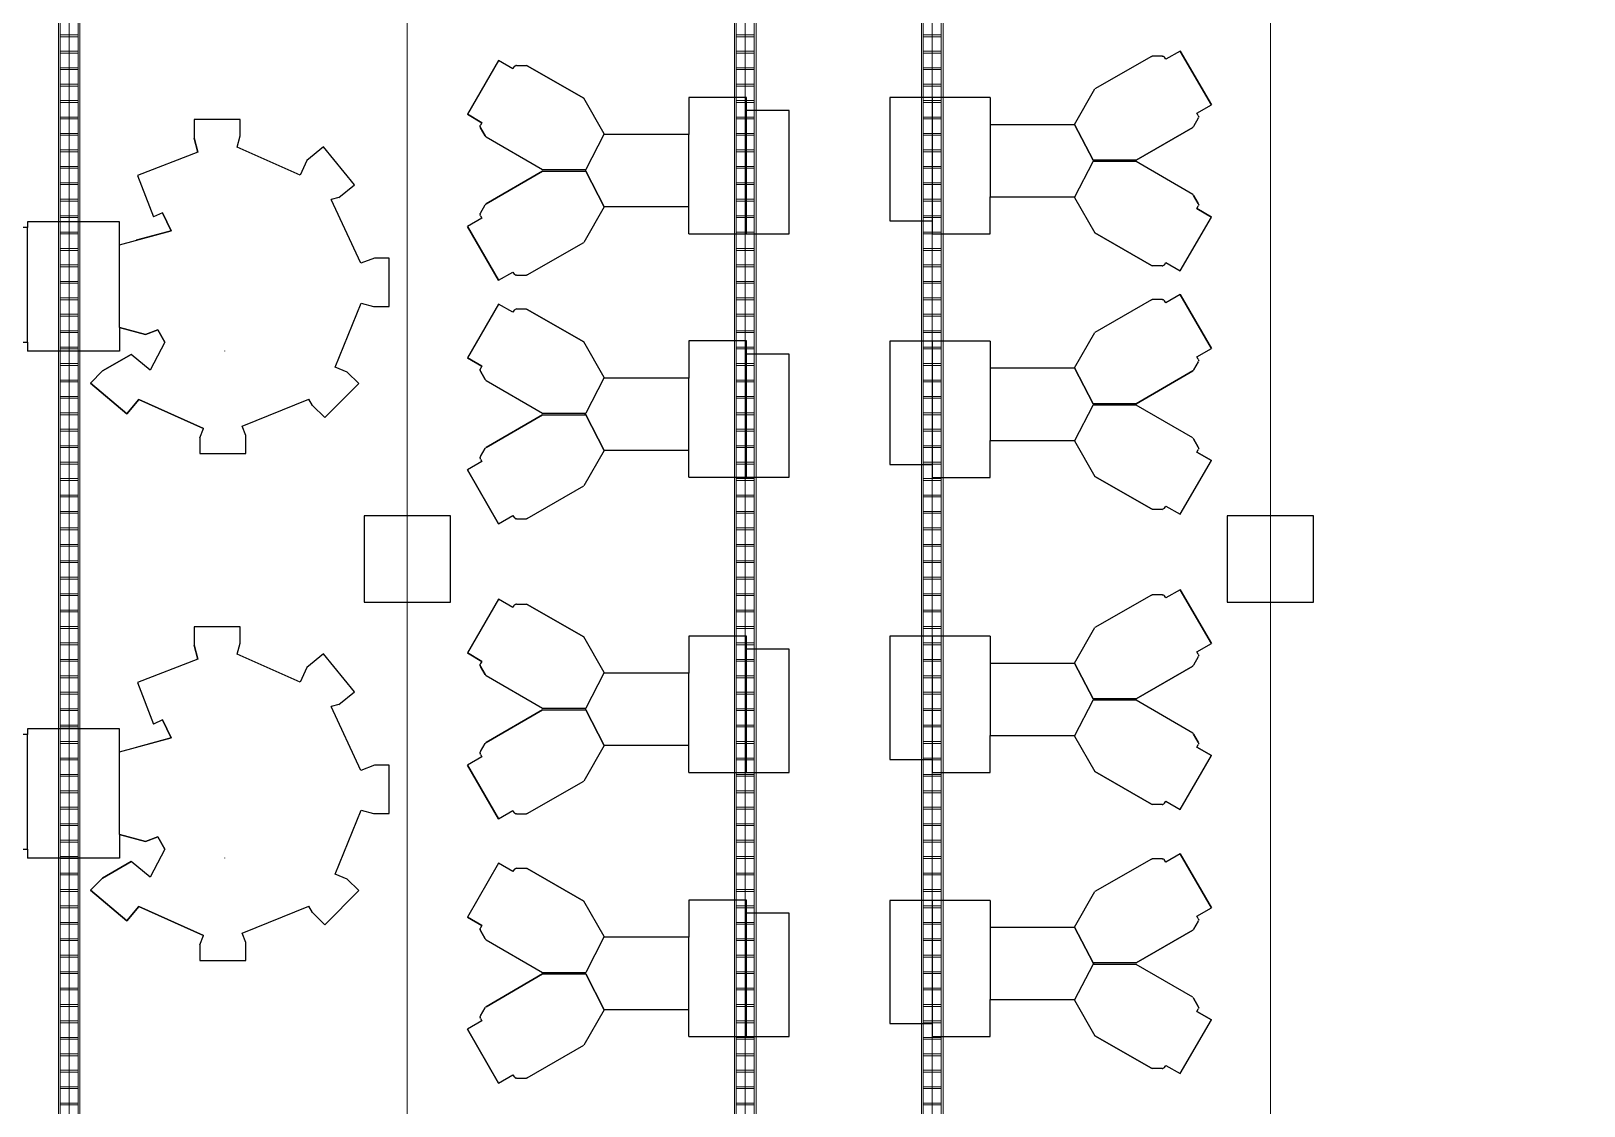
# Model space of a CAD drawing. Header units: millimetres. Extents: x 0 to 154200, y 0 to 64595.
# Drawn here: x 54770 to 76360, y 17194 to 32145 of the extents above; entities that cross this region are included whole.
import ezdxf

# ---------------------------------------------------------------- set-up
doc = ezdxf.new("R2010")
doc.units = ezdxf.units.MM
doc.layers.add('Column', color=1, linetype='Continuous')
doc.layers.add('E-CABL-TRAY', color=4, linetype='Continuous', lineweight=9)
doc.layers.add('Floor', color=7, linetype='Continuous', lineweight=9)
doc.layers.add('Equipment', color=7, linetype='Continuous', true_color=0xffffff)

# ---------------------------------------------------------------- blocks, each defined once
blk = doc.blocks.new('Main_METAL')
at = {"layer": 'Equipment', "lineweight": -3}
for points in [[(3639, 2468, 0), (2852, 2017, 0)], [(3639, 2468, 0), (2852, 2017, 0)], [(3639, 2468, 0), (2852, 2017, 0)], [(3639, 2468, 0), (3648, 2472, 0)], [(3657, 2473, 0), (3648, 2472, 0)], [(3787, 2473, 0), (3657, 2473, 0)], [(3787, 2473, 0), (3797, 2472, 0)], [(3806, 2468, 0), (3797, 2472, 0)], [(3814, 2462, 0), (3806, 2468, 0)], [(3822, 2457, 0), (3814, 2462, 0)], [(3814, 2462, 0), (3822, 2457, 0)], [(3839, 2428, 0), (3822, 2457, 0)], [(4040, 2542, 0), (3839, 2428, 0)], [(4040, 2542, 0), (3839, 2428, 0)], [(4472, 1794, 0), (4040, 2542, 0)], [(4472, 1794, 0), (4040, 2542, 0)], [(4040, 2542, 0), (4472, 1794, 0)], [(2568, 1522, 0), (2852, 2017, 0)], [(2568, 1522, 0), (2852, 2017, 0)], [(0, 1896, 0), (0, 181, 0)], [(589, 1896, 0), (0, 1896, 0)], [(589, 1896, 0), (589, 181, 0)], [(1394, 1896, 0), (589, 1896, 0)], [(1394, 1896, 0), (1394, 1522, 0)], [(4271, 1678, 0), (4472, 1794, 0)], [(4271, 1678, 0), (4472, 1794, 0)], [(4271, 1678, 0), (4472, 1794, 0)], [(1394, 1522, 0), (2568, 1522, 0)], [(1394, 1522, 0), (1394, 515, 0)], [(2568, 1522, 0), (2827, 1025, 0)], [(2827, 1025, 0), (2568, 1522, 0)], [(4290, 1607, 0), (4225, 1494, 0)], [(4290, 1645, 0), (4271, 1678, 0)], [(4290, 1645, 0), (4294, 1636, 0)], [(4290, 1607, 0), (4294, 1616, 0)], [(4290, 1607, 0), (4294, 1616, 0)], [(4295, 1626, 0), (4294, 1636, 0)], [(4295, 1626, 0), (4294, 1636, 0)], [(4295, 1626, 0), (4294, 1616, 0)], [(4295, 1626, 0), (4294, 1616, 0)], [(3427, 1025, 0), (4212, 1481, 0)], [(4212, 1481, 0), (3427, 1025, 0)], [(4212, 1481, 0), (4219, 1487, 0)], [(4212, 1481, 0), (4219, 1487, 0)], [(4225, 1494, 0), (4219, 1487, 0)], [(4225, 1494, 0), (4219, 1487, 0)], [(2573, 515, 0), (2827, 1004, 0)], [(2573, 515, 0), (2827, 1004, 0)], [(3427, 1025, 0), (2827, 1025, 0)], [(2827, 1025, 0), (2832, 1014, 0)], [(2832, 1014, 0), (2827, 1025, 0)], [(2827, 1004, 0), (2832, 1014, 0)], [(3427, 1004, 0), (2827, 1004, 0)], [(4212, 548, 0), (3427, 1004, 0)], [(4212, 548, 0), (3427, 1004, 0)], [(4212, 548, 0), (3427, 1004, 0)], [(1394, 515, 0), (2573, 515, 0)], [(1394, 0, 0), (1394, 515, 0)], [(2568, 506, 0), (2573, 515, 0)], [(2568, 506, 0), (2852, 12, 0)], [(2568, 506, 0), (2852, 12, 0)], [(2573, 515, 0), (2573, 515, 0)], [(4212, 548, 0), (4219, 542, 0)], [(4212, 548, 0), (4219, 542, 0)], [(4225, 534, 0), (4219, 542, 0)], [(4225, 534, 0), (4290, 421, 0)], [(4290, 421, 0), (4225, 534, 0)], [(4040, -514, 0), (4472, 234, 0)], [(4040, -514, 0), (4472, 234, 0)], [(4040, -514, 0), (4472, 234, 0)], [(4271, 351, 0), (4290, 383, 0)], [(4271, 351, 0), (4472, 234, 0)], [(4472, 234, 0), (4271, 351, 0)], [(4271, 351, 0), (4472, 234, 0)], [(4294, 412, 0), (4290, 421, 0)], [(4290, 383, 0), (4294, 392, 0)], [(4295, 402, 0), (4294, 412, 0)], [(4294, 412, 0), (4295, 402, 0)], [(4295, 402, 0), (4294, 392, 0)], [(4295, 402, 0), (4294, 392, 0)], [(0, 181, 0), (589, 181, 0)], [(589, 181, 0), (589, 0, 0)], [(589, 0, 0), (1394, 0, 0)], [(3639, -440, 0), (2852, 12, 0)], [(2852, 12, 0), (3639, -440, 0)], [(3814, -433, 0), (3822, -429, 0)], [(3822, -429, 0), (3839, -399, 0)], [(3839, -399, 0), (4040, -514, 0)], [(3839, -399, 0), (4040, -514, 0)], [(3639, -440, 0), (3648, -444, 0)], [(3657, -445, 0), (3648, -444, 0)], [(3787, -445, 0), (3657, -445, 0)], [(3787, -445, 0), (3797, -444, 0)], [(3806, -440, 0), (3797, -444, 0)], [(3814, -433, 0), (3806, -440, 0)]]:
    blk.add_polyline3d(points, dxfattribs=at)
blk = doc.blocks.new('Main_ETCH')
at = {"layer": 'Equipment', "lineweight": -3}
for points in [[(3496, 3220, 0), (2856, 3220, 0)], [(2856, 3220, 0), (2856, 2961, 0)], [(3496, 2993, 0), (3496, 3220, 0)], [(2908, 2768, 0), (2856, 2961, 0)], [(2856, 2961, 0), (2908, 2768, 0)], [(3454, 2839, 0), (3496, 2993, 0)], [(3454, 2839, 0), (3496, 2993, 0)], [(4331, 2448, 0), (3454, 2839, 0)], [(4331, 2448, 0), (3454, 2839, 0)], [(4656, 2843, 0), (4423, 2654, 0)], [(4656, 2843, 0), (4423, 2654, 0)], [(5084, 2315, 0), (4656, 2843, 0)], [(5084, 2315, 0), (4656, 2843, 0)], [(5084, 2315, 0), (4656, 2843, 0)], [(2908, 2768, 0), (2067, 2445, 0)], [(2908, 2768, 0), (2067, 2445, 0)], [(4423, 2654, 0), (4331, 2448, 0)], [(4423, 2654, 0), (4331, 2448, 0)], [(4423, 2654, 0), (4331, 2448, 0)], [(2067, 2445, 0), (2290, 1866, 0)], [(2067, 2445, 0), (2290, 1866, 0)], [(4866, 2138, 0), (5084, 2315, 0)], [(4866, 2138, 0), (5084, 2315, 0)], [(4866, 2138, 0), (4761, 2110, 0)], [(4866, 2138, 0), (4761, 2110, 0)], [(5175, 1222, 0), (4761, 2110, 0)], [(5175, 1222, 0), (4761, 2110, 0)], [(1820, 1800, 0), (540, 1800, 0)], [(540, 1800, 0), (540, 1720, 0)], [(1820, 330, 0), (1820, 1800, 0)], [(2416, 1925, 0), (2290, 1866, 0)], [(2416, 1925, 0), (2290, 1866, 0)], [(2535, 1672, 0), (2416, 1925, 0)], [(2416, 1925, 0), (2535, 1672, 0)], [(2535, 1672, 0), (2416, 1925, 0)], [(0, 1720, 0), (0, 127, 0)], [(540, 1720, 0), (0, 1720, 0)], [(540, 127, 0), (540, 1720, 0)], [(1820, 1480, 0), (2535, 1672, 0)], [(2535, 1672, 0), (2052, 1542, 0)], [(5362, 1294, 0), (5175, 1222, 0)], [(5362, 1294, 0), (5175, 1222, 0)], [(5566, 1294, 0), (5362, 1294, 0)], [(5566, 621, 0), (5566, 1294, 0)], [(4818, -222, 0), (5178, 668, 0)], [(4818, -222, 0), (5178, 668, 0)], [(5178, 668, 0), (5352, 621, 0)], [(5178, 668, 0), (5352, 621, 0)], [(5352, 621, 0), (5566, 621, 0)], [(2181, 233, 0), (1820, 330, 0)], [(1820, 330, 0), (2181, 233, 0)], [(1820, 330, 0), (2181, 233, 0)], [(1820, 330, 0), (1820, 0, 0)], [(2181, 233, 0), (2350, 297, 0)], [(2350, 297, 0), (2181, 233, 0)], [(2450, 124, 0), (2350, 297, 0)], [(2350, 297, 0), (2450, 124, 0)], [(0, 127, 0), (540, 127, 0)], [(540, 127, 0), (540, 0, 0)], [(1820, 0, 0), (540, 0, 0)], [(2450, 124, 0), (2243, -265, 0)], [(2450, 124, 0), (2243, -265, 0)], [(3276, 3, 0), (3276, 5, 0)], [(3276, 3, 0), (3276, 2, 0)], [(1982, -46, 0), (1584, -276, 0)], [(1584, -276, 0), (1982, -46, 0)], [(2243, -265, 0), (1982, -46, 0)], [(2243, -265, 0), (1982, -46, 0)], [(1584, -276, 0), (1414, -446, 0)], [(1584, -276, 0), (1414, -446, 0)], [(4985, -290, 0), (4818, -222, 0)], [(4985, -290, 0), (4818, -222, 0)], [(4985, -290, 0), (4818, -222, 0)], [(5146, -450, 0), (4985, -290, 0)], [(5146, -450, 0), (4985, -290, 0)], [(1920, -870, 0), (1414, -446, 0)], [(1414, -446, 0), (1920, -870, 0)], [(4671, -925, 0), (5146, -450, 0)], [(4671, -925, 0), (5146, -450, 0)], [(2086, -672, 0), (1920, -870, 0)], [(1920, -870, 0), (2086, -672, 0)], [(2086, -672, 0), (1920, -870, 0)], [(2086, -672, 0), (2988, -1074, 0)], [(2988, -1074, 0), (2086, -672, 0)], [(3524, -1044, 0), (4452, -669, 0)], [(3524, -1044, 0), (4452, -669, 0)], [(4502, -755, 0), (4452, -669, 0)], [(4502, -755, 0), (4671, -925, 0)], [(4671, -925, 0), (4502, -755, 0)], [(2936, -1204, 0), (2988, -1074, 0)], [(3577, -1173, 0), (3524, -1044, 0)], [(3577, -1173, 0), (3524, -1044, 0)], [(2936, -1204, 0), (2936, -1424, 0)], [(3577, -1424, 0), (3577, -1173, 0)], [(2936, -1424, 0), (3577, -1424, 0)]]:
    blk.add_polyline3d(points, dxfattribs=at)

msp = doc.modelspace()

# ---------------------------------------------------------------- linework, layer by layer
at = {"layer": 'Column'}
for points in [[(59400, 24800), (59400, 24200), (60600, 24200), (60600, 25400), (59400, 25400), (59400, 24800)], [(71400, 24800), (71400, 24200), (72600, 24200), (72600, 25400), (71400, 25400), (71400, 24800)]]:
    msp.add_lwpolyline(points, dxfattribs=at)
at = {"layer": 'E-CABL-TRAY'}
for p, q in [((55150, 9218.7018), (55150, 55818.7018)), ((55175.4, 9218.7018), (55175.4, 55818.7018)), ((55300, 9218.7018), (55300, 55818.7018)), ((55424.6, 9218.7018), (55424.6, 55818.7018)), ((55450, 9218.7018), (55450, 55818.7018)), ((64550, 9218.7018), (64550, 55818.7018)), ((64575.4, 9218.7018), (64575.4, 55818.7018)), ((64700, 9218.7018), (64700, 55818.7018)), ((64824.6, 9218.7018), (64824.6, 55818.7018)), ((64850, 9218.7018), (64850, 55818.7018)), ((67150, 9218.7018), (67150, 55818.7018)), ((67175.4, 9218.7018), (67175.4, 55818.7018)), ((67300, 9218.7018), (67300, 55818.7018)), ((67424.6, 9218.7018), (67424.6, 55818.7018)), ((67450, 9218.7018), (67450, 55818.7018)), ((55424.6, 32091.4018), (55175.4, 32091.4018)), ((55424.6, 32066.0018), (55175.4, 32066.0018)), ((64824.6, 32091.4018), (64575.4, 32091.4018)), ((64824.6, 32066.0018), (64575.4, 32066.0018)), ((67424.6, 32091.4018), (67175.4, 32091.4018)), ((67424.6, 32066.0018), (67175.4, 32066.0018)), ((55424.6, 31862.8018), (55175.4, 31862.8018)), ((55424.6, 31837.4018), (55175.4, 31837.4018)), ((64824.6, 31862.8018), (64575.4, 31862.8018)), ((64824.6, 31837.4018), (64575.4, 31837.4018)), ((67424.6, 31862.8018), (67175.4, 31862.8018)), ((67424.6, 31837.4018), (67175.4, 31837.4018)), ((55424.6, 31634.2018), (55175.4, 31634.2018)), ((55424.6, 31608.8018), (55175.4, 31608.8018)), ((64824.6, 31634.2018), (64575.4, 31634.2018)), ((64824.6, 31608.8018), (64575.4, 31608.8018)), ((67424.6, 31634.2018), (67175.4, 31634.2018)), ((67424.6, 31608.8018), (67175.4, 31608.8018)), ((55424.6, 31405.6018), (55175.4, 31405.6018)), ((55424.6, 31380.2018), (55175.4, 31380.2018)), ((64824.6, 31405.6018), (64575.4, 31405.6018)), ((64824.6, 31380.2018), (64575.4, 31380.2018)), ((67424.6, 31405.6018), (67175.4, 31405.6018)), ((67424.6, 31380.2018), (67175.4, 31380.2018)), ((55424.6, 31177.0018), (55175.4, 31177.0018)), ((55424.6, 31151.6018), (55175.4, 31151.6018)), ((64824.6, 31177.0018), (64575.4, 31177.0018)), ((64824.6, 31151.6018), (64575.4, 31151.6018)), ((67424.6, 31177.0018), (67175.4, 31177.0018)), ((67424.6, 31151.6018), (67175.4, 31151.6018)), ((55424.6, 30948.4018), (55175.4, 30948.4018)), ((55424.6, 30923.0018), (55175.4, 30923.0018)), ((64824.6, 30948.4018), (64575.4, 30948.4018)), ((64824.6, 30923.0018), (64575.4, 30923.0018)), ((67424.6, 30948.4018), (67175.4, 30948.4018)), ((67424.6, 30923.0018), (67175.4, 30923.0018)), ((55424.6, 30719.8018), (55175.4, 30719.8018)), ((55424.6, 30694.4018), (55175.4, 30694.4018)), ((64824.6, 30719.8018), (64575.4, 30719.8018)), ((64824.6, 30694.4018), (64575.4, 30694.4018)), ((67424.6, 30719.8018), (67175.4, 30719.8018)), ((67424.6, 30694.4018), (67175.4, 30694.4018)), ((55424.6, 30491.2018), (55175.4, 30491.2018)), ((55424.6, 30465.8018), (55175.4, 30465.8018)), ((64824.6, 30491.2018), (64575.4, 30491.2018)), ((64824.6, 30465.8018), (64575.4, 30465.8018)), ((67424.6, 30491.2018), (67175.4, 30491.2018)), ((67424.6, 30465.8018), (67175.4, 30465.8018)), ((55424.6, 30262.6018), (55175.4, 30262.6018)), ((55424.6, 30237.2018), (55175.4, 30237.2018)), ((64824.6, 30262.6018), (64575.4, 30262.6018)), ((64824.6, 30237.2018), (64575.4, 30237.2018)), ((67424.6, 30262.6018), (67175.4, 30262.6018)), ((67424.6, 30237.2018), (67175.4, 30237.2018)), ((55424.6, 30034.0018), (55175.4, 30034.0018)), ((64824.6, 30034.0018), (64575.4, 30034.0018)), ((67424.6, 30034.0018), (67175.4, 30034.0018)), ((55424.6, 30008.6018), (55175.4, 30008.6018)), ((55424.6, 29805.4018), (55175.4, 29805.4018)), ((64824.6, 30008.6018), (64575.4, 30008.6018)), ((64824.6, 29805.4018), (64575.4, 29805.4018)), ((67424.6, 30008.6018), (67175.4, 30008.6018)), ((67424.6, 29805.4018), (67175.4, 29805.4018)), ((55424.6, 29780.0018), (55175.4, 29780.0018)), ((64824.6, 29780.0018), (64575.4, 29780.0018)), ((67424.6, 29780.0018), (67175.4, 29780.0018)), ((55424.6, 29576.8018), (55175.4, 29576.8018)), ((55424.6, 29551.4018), (55175.4, 29551.4018)), ((64824.6, 29576.8018), (64575.4, 29576.8018)), ((64824.6, 29551.4018), (64575.4, 29551.4018)), ((67424.6, 29576.8018), (67175.4, 29576.8018)), ((67424.6, 29551.4018), (67175.4, 29551.4018)), ((55424.6, 29348.2018), (55175.4, 29348.2018)), ((55424.6, 29322.8018), (55175.4, 29322.8018)), ((64824.6, 29348.2018), (64575.4, 29348.2018)), ((64824.6, 29322.8018), (64575.4, 29322.8018)), ((67424.6, 29348.2018), (67175.4, 29348.2018)), ((67424.6, 29322.8018), (67175.4, 29322.8018)), ((55424.6, 29119.6018), (55175.4, 29119.6018)), ((55424.6, 29094.2018), (55175.4, 29094.2018)), ((64824.6, 29119.6018), (64575.4, 29119.6018)), ((64824.6, 29094.2018), (64575.4, 29094.2018)), ((67424.6, 29119.6018), (67175.4, 29119.6018)), ((67424.6, 29094.2018), (67175.4, 29094.2018)), ((55424.6, 28891.0018), (55175.4, 28891.0018)), ((55424.6, 28865.6018), (55175.4, 28865.6018)), ((64824.6, 28891.0018), (64575.4, 28891.0018)), ((64824.6, 28865.6018), (64575.4, 28865.6018)), ((67424.6, 28891.0018), (67175.4, 28891.0018)), ((67424.6, 28865.6018), (67175.4, 28865.6018)), ((55424.6, 28662.4018), (55175.4, 28662.4018)), ((55424.6, 28637.0018), (55175.4, 28637.0018)), ((64824.6, 28662.4018), (64575.4, 28662.4018)), ((64824.6, 28637.0018), (64575.4, 28637.0018)), ((67424.6, 28662.4018), (67175.4, 28662.4018)), ((67424.6, 28637.0018), (67175.4, 28637.0018)), ((55424.6, 28433.8018), (55175.4, 28433.8018)), ((55424.6, 28408.4018), (55175.4, 28408.4018)), ((64824.6, 28433.8018), (64575.4, 28433.8018)), ((64824.6, 28408.4018), (64575.4, 28408.4018)), ((67424.6, 28433.8018), (67175.4, 28433.8018)), ((67424.6, 28408.4018), (67175.4, 28408.4018)), ((55424.6, 28205.2018), (55175.4, 28205.2018)), ((55424.6, 28179.8018), (55175.4, 28179.8018)), ((64824.6, 28205.2018), (64575.4, 28205.2018)), ((64824.6, 28179.8018), (64575.4, 28179.8018)), ((67424.6, 28205.2018), (67175.4, 28205.2018)), ((67424.6, 28179.8018), (67175.4, 28179.8018)), ((55424.6, 27976.6018), (55175.4, 27976.6018)), ((55424.6, 27951.2018), (55175.4, 27951.2018)), ((64824.6, 27976.6018), (64575.4, 27976.6018)), ((64824.6, 27951.2018), (64575.4, 27951.2018)), ((67424.6, 27976.6018), (67175.4, 27976.6018)), ((67424.6, 27951.2018), (67175.4, 27951.2018)), ((55424.6, 27748.0018), (55175.4, 27748.0018)), ((55424.6, 27722.6018), (55175.4, 27722.6018)), ((64824.6, 27748.0018), (64575.4, 27748.0018)), ((64824.6, 27722.6018), (64575.4, 27722.6018)), ((67424.6, 27748.0018), (67175.4, 27748.0018)), ((67424.6, 27722.6018), (67175.4, 27722.6018)), ((55424.6, 27519.4018), (55175.4, 27519.4018)), ((55424.6, 27494.0018), (55175.4, 27494.0018)), ((64824.6, 27519.4018), (64575.4, 27519.4018)), ((64824.6, 27494.0018), (64575.4, 27494.0018)), ((67424.6, 27519.4018), (67175.4, 27519.4018)), ((67424.6, 27494.0018), (67175.4, 27494.0018)), ((55424.6, 27290.8018), (55175.4, 27290.8018)), ((55424.6, 27265.4018), (55175.4, 27265.4018)), ((64824.6, 27290.8018), (64575.4, 27290.8018)), ((64824.6, 27265.4018), (64575.4, 27265.4018)), ((67424.6, 27290.8018), (67175.4, 27290.8018)), ((67424.6, 27265.4018), (67175.4, 27265.4018)), ((55424.6, 27062.2018), (55175.4, 27062.2018)), ((55424.6, 27036.8018), (55175.4, 27036.8018)), ((64824.6, 27062.2018), (64575.4, 27062.2018)), ((64824.6, 27036.8018), (64575.4, 27036.8018)), ((67424.6, 27062.2018), (67175.4, 27062.2018)), ((67424.6, 27036.8018), (67175.4, 27036.8018)), ((55424.6, 26833.6018), (55175.4, 26833.6018)), ((55424.6, 26808.2018), (55175.4, 26808.2018)), ((64824.6, 26833.6018), (64575.4, 26833.6018)), ((64824.6, 26808.2018), (64575.4, 26808.2018)), ((67424.6, 26833.6018), (67175.4, 26833.6018)), ((67424.6, 26808.2018), (67175.4, 26808.2018)), ((55424.6, 26605.0018), (55175.4, 26605.0018)), ((55424.6, 26579.6018), (55175.4, 26579.6018)), ((64824.6, 26605.0018), (64575.4, 26605.0018)), ((64824.6, 26579.6018), (64575.4, 26579.6018)), ((67424.6, 26605.0018), (67175.4, 26605.0018)), ((67424.6, 26579.6018), (67175.4, 26579.6018)), ((55424.6, 26376.4018), (55175.4, 26376.4018)), ((55424.6, 26351.0018), (55175.4, 26351.0018)), ((64824.6, 26376.4018), (64575.4, 26376.4018)), ((64824.6, 26351.0018), (64575.4, 26351.0018)), ((67424.6, 26376.4018), (67175.4, 26376.4018)), ((67424.6, 26351.0018), (67175.4, 26351.0018)), ((55424.6, 26147.8018), (55175.4, 26147.8018)), ((64824.6, 26147.8018), (64575.4, 26147.8018)), ((67424.6, 26147.8018), (67175.4, 26147.8018)), ((55424.6, 26122.4018), (55175.4, 26122.4018)), ((55424.6, 25919.2018), (55175.4, 25919.2018)), ((64824.6, 26122.4018), (64575.4, 26122.4018)), ((64824.6, 25919.2018), (64575.4, 25919.2018)), ((67424.6, 26122.4018), (67175.4, 26122.4018)), ((67424.6, 25919.2018), (67175.4, 25919.2018)), ((55424.6, 25893.8018), (55175.4, 25893.8018)), ((64824.6, 25893.8018), (64575.4, 25893.8018)), ((67424.6, 25893.8018), (67175.4, 25893.8018)), ((55424.6, 25690.6018), (55175.4, 25690.6018)), ((55424.6, 25665.2018), (55175.4, 25665.2018)), ((64824.6, 25690.6018), (64575.4, 25690.6018)), ((64824.6, 25665.2018), (64575.4, 25665.2018)), ((67424.6, 25690.6018), (67175.4, 25690.6018)), ((67424.6, 25665.2018), (67175.4, 25665.2018)), ((55424.6, 25462.0018), (55175.4, 25462.0018)), ((55424.6, 25436.6018), (55175.4, 25436.6018)), ((64824.6, 25462.0018), (64575.4, 25462.0018)), ((64824.6, 25436.6018), (64575.4, 25436.6018)), ((67424.6, 25462.0018), (67175.4, 25462.0018)), ((67424.6, 25436.6018), (67175.4, 25436.6018)), ((55424.6, 25233.4018), (55175.4, 25233.4018)), ((55424.6, 25208.0018), (55175.4, 25208.0018)), ((64824.6, 25233.4018), (64575.4, 25233.4018)), ((64824.6, 25208.0018), (64575.4, 25208.0018)), ((67424.6, 25233.4018), (67175.4, 25233.4018)), ((67424.6, 25208.0018), (67175.4, 25208.0018)), ((55424.6, 25004.8018), (55175.4, 25004.8018)), ((55424.6, 24979.4018), (55175.4, 24979.4018)), ((64824.6, 25004.8018), (64575.4, 25004.8018)), ((64824.6, 24979.4018), (64575.4, 24979.4018)), ((67424.6, 25004.8018), (67175.4, 25004.8018)), ((67424.6, 24979.4018), (67175.4, 24979.4018)), ((55424.6, 24776.2018), (55175.4, 24776.2018)), ((55424.6, 24750.8018), (55175.4, 24750.8018)), ((64824.6, 24776.2018), (64575.4, 24776.2018)), ((64824.6, 24750.8018), (64575.4, 24750.8018)), ((67424.6, 24776.2018), (67175.4, 24776.2018)), ((67424.6, 24750.8018), (67175.4, 24750.8018)), ((55424.6, 24547.6018), (55175.4, 24547.6018)), ((55424.6, 24522.2018), (55175.4, 24522.2018)), ((64824.6, 24547.6018), (64575.4, 24547.6018)), ((64824.6, 24522.2018), (64575.4, 24522.2018)), ((67424.6, 24547.6018), (67175.4, 24547.6018)), ((67424.6, 24522.2018), (67175.4, 24522.2018)), ((55424.6, 24319.0018), (55175.4, 24319.0018)), ((55424.6, 24293.6018), (55175.4, 24293.6018)), ((64824.6, 24319.0018), (64575.4, 24319.0018)), ((64824.6, 24293.6018), (64575.4, 24293.6018)), ((67424.6, 24319.0018), (67175.4, 24319.0018)), ((67424.6, 24293.6018), (67175.4, 24293.6018)), ((55424.6, 24090.4018), (55175.4, 24090.4018)), ((55424.6, 24065.0018), (55175.4, 24065.0018)), ((64824.6, 24090.4018), (64575.4, 24090.4018)), ((64824.6, 24065.0018), (64575.4, 24065.0018)), ((67424.6, 24090.4018), (67175.4, 24090.4018)), ((67424.6, 24065.0018), (67175.4, 24065.0018)), ((55424.6, 23861.8018), (55175.4, 23861.8018)), ((55424.6, 23836.4018), (55175.4, 23836.4018)), ((64824.6, 23861.8018), (64575.4, 23861.8018)), ((64824.6, 23836.4018), (64575.4, 23836.4018)), ((67424.6, 23861.8018), (67175.4, 23861.8018)), ((67424.6, 23836.4018), (67175.4, 23836.4018)), ((55424.6, 23633.2018), (55175.4, 23633.2018)), ((55424.6, 23607.8018), (55175.4, 23607.8018)), ((64824.6, 23633.2018), (64575.4, 23633.2018)), ((64824.6, 23607.8018), (64575.4, 23607.8018)), ((67424.6, 23633.2018), (67175.4, 23633.2018)), ((67424.6, 23607.8018), (67175.4, 23607.8018)), ((55424.6, 23404.6018), (55175.4, 23404.6018)), ((55424.6, 23379.2018), (55175.4, 23379.2018)), ((64824.6, 23404.6018), (64575.4, 23404.6018)), ((64824.6, 23379.2018), (64575.4, 23379.2018)), ((67424.6, 23404.6018), (67175.4, 23404.6018)), ((67424.6, 23379.2018), (67175.4, 23379.2018)), ((55424.6, 23176.0018), (55175.4, 23176.0018)), ((55424.6, 23150.6018), (55175.4, 23150.6018)), ((64824.6, 23176.0018), (64575.4, 23176.0018)), ((64824.6, 23150.6018), (64575.4, 23150.6018)), ((67424.6, 23176.0018), (67175.4, 23176.0018)), ((67424.6, 23150.6018), (67175.4, 23150.6018)), ((55424.6, 22947.4018), (55175.4, 22947.4018)), ((55424.6, 22922.0018), (55175.4, 22922.0018)), ((64824.6, 22947.4018), (64575.4, 22947.4018)), ((64824.6, 22922.0018), (64575.4, 22922.0018)), ((67424.6, 22947.4018), (67175.4, 22947.4018)), ((67424.6, 22922.0018), (67175.4, 22922.0018)), ((55424.6, 22718.8018), (55175.4, 22718.8018)), ((55424.6, 22693.4018), (55175.4, 22693.4018)), ((64824.6, 22718.8018), (64575.4, 22718.8018)), ((64824.6, 22693.4018), (64575.4, 22693.4018)), ((67424.6, 22718.8018), (67175.4, 22718.8018)), ((67424.6, 22693.4018), (67175.4, 22693.4018)), ((55424.6, 22490.2018), (55175.4, 22490.2018)), ((55424.6, 22464.8018), (55175.4, 22464.8018)), ((64824.6, 22490.2018), (64575.4, 22490.2018)), ((64824.6, 22464.8018), (64575.4, 22464.8018)), ((67424.6, 22490.2018), (67175.4, 22490.2018)), ((67424.6, 22464.8018), (67175.4, 22464.8018)), ((55424.6, 22261.6018), (55175.4, 22261.6018)), ((64824.6, 22261.6018), (64575.4, 22261.6018)), ((67424.6, 22261.6018), (67175.4, 22261.6018)), ((55424.6, 22236.2018), (55175.4, 22236.2018)), ((55424.6, 22033.0018), (55175.4, 22033.0018)), ((64824.6, 22236.2018), (64575.4, 22236.2018)), ((64824.6, 22033.0018), (64575.4, 22033.0018)), ((67424.6, 22236.2018), (67175.4, 22236.2018)), ((67424.6, 22033.0018), (67175.4, 22033.0018)), ((55424.6, 22007.6018), (55175.4, 22007.6018)), ((64824.6, 22007.6018), (64575.4, 22007.6018)), ((67424.6, 22007.6018), (67175.4, 22007.6018)), ((55424.6, 21804.4018), (55175.4, 21804.4018)), ((55424.6, 21779.0018), (55175.4, 21779.0018)), ((64824.6, 21804.4018), (64575.4, 21804.4018)), ((64824.6, 21779.0018), (64575.4, 21779.0018)), ((67424.6, 21804.4018), (67175.4, 21804.4018)), ((67424.6, 21779.0018), (67175.4, 21779.0018)), ((55424.6, 21575.8018), (55175.4, 21575.8018)), ((55424.6, 21550.4018), (55175.4, 21550.4018)), ((64824.6, 21575.8018), (64575.4, 21575.8018)), ((64824.6, 21550.4018), (64575.4, 21550.4018)), ((67424.6, 21575.8018), (67175.4, 21575.8018)), ((67424.6, 21550.4018), (67175.4, 21550.4018)), ((55424.6, 21347.2018), (55175.4, 21347.2018)), ((55424.6, 21321.8018), (55175.4, 21321.8018)), ((64824.6, 21347.2018), (64575.4, 21347.2018)), ((64824.6, 21321.8018), (64575.4, 21321.8018)), ((67424.6, 21347.2018), (67175.4, 21347.2018)), ((67424.6, 21321.8018), (67175.4, 21321.8018)), ((55424.6, 21118.6018), (55175.4, 21118.6018)), ((55424.6, 21093.2018), (55175.4, 21093.2018)), ((64824.6, 21118.6018), (64575.4, 21118.6018)), ((64824.6, 21093.2018), (64575.4, 21093.2018)), ((67424.6, 21118.6018), (67175.4, 21118.6018)), ((67424.6, 21093.2018), (67175.4, 21093.2018)), ((55424.6, 20890.0018), (55175.4, 20890.0018)), ((55424.6, 20864.6018), (55175.4, 20864.6018)), ((64824.6, 20890.0018), (64575.4, 20890.0018)), ((64824.6, 20864.6018), (64575.4, 20864.6018)), ((67424.6, 20890.0018), (67175.4, 20890.0018)), ((67424.6, 20864.6018), (67175.4, 20864.6018)), ((55424.6, 20661.4018), (55175.4, 20661.4018)), ((55424.6, 20636.0018), (55175.4, 20636.0018)), ((64824.6, 20661.4018), (64575.4, 20661.4018)), ((64824.6, 20636.0018), (64575.4, 20636.0018)), ((67424.6, 20661.4018), (67175.4, 20661.4018)), ((67424.6, 20636.0018), (67175.4, 20636.0018)), ((55424.6, 20432.8018), (55175.4, 20432.8018)), ((55424.6, 20407.4018), (55175.4, 20407.4018)), ((64824.6, 20432.8018), (64575.4, 20432.8018)), ((64824.6, 20407.4018), (64575.4, 20407.4018)), ((67424.6, 20432.8018), (67175.4, 20432.8018)), ((67424.6, 20407.4018), (67175.4, 20407.4018)), ((55424.6, 20204.2018), (55175.4, 20204.2018)), ((55424.6, 20178.8018), (55175.4, 20178.8018)), ((64824.6, 20204.2018), (64575.4, 20204.2018)), ((64824.6, 20178.8018), (64575.4, 20178.8018)), ((67424.6, 20204.2018), (67175.4, 20204.2018)), ((67424.6, 20178.8018), (67175.4, 20178.8018)), ((55424.6, 19975.6018), (55175.4, 19975.6018)), ((55424.6, 19950.2018), (55175.4, 19950.2018)), ((64824.6, 19975.6018), (64575.4, 19975.6018)), ((64824.6, 19950.2018), (64575.4, 19950.2018)), ((67424.6, 19975.6018), (67175.4, 19975.6018)), ((67424.6, 19950.2018), (67175.4, 19950.2018)), ((55424.6, 19747.0018), (55175.4, 19747.0018)), ((55424.6, 19721.6018), (55175.4, 19721.6018)), ((64824.6, 19747.0018), (64575.4, 19747.0018)), ((64824.6, 19721.6018), (64575.4, 19721.6018)), ((67424.6, 19747.0018), (67175.4, 19747.0018)), ((67424.6, 19721.6018), (67175.4, 19721.6018)), ((55424.6, 19518.4018), (55175.4, 19518.4018)), ((55424.6, 19493.0018), (55175.4, 19493.0018)), ((64824.6, 19518.4018), (64575.4, 19518.4018)), ((64824.6, 19493.0018), (64575.4, 19493.0018)), ((67424.6, 19518.4018), (67175.4, 19518.4018)), ((67424.6, 19493.0018), (67175.4, 19493.0018)), ((55424.6, 19289.8018), (55175.4, 19289.8018)), ((55424.6, 19264.4018), (55175.4, 19264.4018)), ((64824.6, 19289.8018), (64575.4, 19289.8018)), ((64824.6, 19264.4018), (64575.4, 19264.4018)), ((67424.6, 19289.8018), (67175.4, 19289.8018)), ((67424.6, 19264.4018), (67175.4, 19264.4018)), ((55424.6, 19061.2018), (55175.4, 19061.2018)), ((55424.6, 19035.8018), (55175.4, 19035.8018)), ((64824.6, 19061.2018), (64575.4, 19061.2018)), ((64824.6, 19035.8018), (64575.4, 19035.8018)), ((67424.6, 19061.2018), (67175.4, 19061.2018)), ((67424.6, 19035.8018), (67175.4, 19035.8018)), ((55424.6, 18832.6018), (55175.4, 18832.6018)), ((55424.6, 18807.2018), (55175.4, 18807.2018)), ((64824.6, 18832.6018), (64575.4, 18832.6018)), ((64824.6, 18807.2018), (64575.4, 18807.2018)), ((67424.6, 18832.6018), (67175.4, 18832.6018)), ((67424.6, 18807.2018), (67175.4, 18807.2018)), ((55424.6, 18604.0018), (55175.4, 18604.0018)), ((55424.6, 18578.6018), (55175.4, 18578.6018)), ((64824.6, 18604.0018), (64575.4, 18604.0018)), ((64824.6, 18578.6018), (64575.4, 18578.6018)), ((67424.6, 18604.0018), (67175.4, 18604.0018)), ((67424.6, 18578.6018), (67175.4, 18578.6018)), ((55424.6, 18375.4018), (55175.4, 18375.4018)), ((64824.6, 18375.4018), (64575.4, 18375.4018)), ((67424.6, 18375.4018), (67175.4, 18375.4018)), ((55424.6, 18350.0018), (55175.4, 18350.0018)), ((55424.6, 18146.8018), (55175.4, 18146.8018)), ((64824.6, 18350.0018), (64575.4, 18350.0018)), ((64824.6, 18146.8018), (64575.4, 18146.8018)), ((67424.6, 18350.0018), (67175.4, 18350.0018)), ((67424.6, 18146.8018), (67175.4, 18146.8018)), ((55424.6, 18121.4018), (55175.4, 18121.4018)), ((64824.6, 18121.4018), (64575.4, 18121.4018)), ((67424.6, 18121.4018), (67175.4, 18121.4018)), ((55424.6, 17918.2018), (55175.4, 17918.2018)), ((55424.6, 17892.8018), (55175.4, 17892.8018)), ((64824.6, 17918.2018), (64575.4, 17918.2018)), ((64824.6, 17892.8018), (64575.4, 17892.8018)), ((67424.6, 17918.2018), (67175.4, 17918.2018)), ((67424.6, 17892.8018), (67175.4, 17892.8018)), ((55424.6, 17689.6018), (55175.4, 17689.6018)), ((55424.6, 17664.2018), (55175.4, 17664.2018)), ((64824.6, 17689.6018), (64575.4, 17689.6018)), ((64824.6, 17664.2018), (64575.4, 17664.2018)), ((67424.6, 17689.6018), (67175.4, 17689.6018)), ((67424.6, 17664.2018), (67175.4, 17664.2018)), ((55424.6, 17461.0018), (55175.4, 17461.0018)), ((55424.6, 17435.6018), (55175.4, 17435.6018)), ((64824.6, 17461.0018), (64575.4, 17461.0018)), ((64824.6, 17435.6018), (64575.4, 17435.6018)), ((67424.6, 17461.0018), (67175.4, 17461.0018)), ((67424.6, 17435.6018), (67175.4, 17435.6018)), ((55424.6, 17232.4018), (55175.4, 17232.4018)), ((55424.6, 17207.0018), (55175.4, 17207.0018)), ((64824.6, 17232.4018), (64575.4, 17232.4018)), ((64824.6, 17207.0018), (64575.4, 17207.0018)), ((67424.6, 17232.4018), (67175.4, 17232.4018)), ((67424.6, 17207.0018), (67175.4, 17207.0018))]:
    msp.add_line(p, q, dxfattribs=at)
at = {"layer": 'Floor'}
for points in [[(48000, 9800), (48000, 54800), (60000, 54800), (60000, 9800), (48000, 9800)], [(60000, 9800), (60000, 54800), (72000, 54800), (72000, 9800), (60000, 9800)], [(72000, 9800), (72000, 54800), (84000, 54800), (84000, 9800), (72000, 9800)]]:
    msp.add_lwpolyline(points, dxfattribs=at)

# ---------------------------------------------------------------- block references
at = {"layer": 'Equipment'}
for name, p in [('Main_METAL', (66708.4833, 29324.0571)), ('Main_ETCH', (54181.2576, 27692.3619)), ('Main_METAL', (66708.4833, 25936.8782)), ('Main_METAL', (66708.4833, 21832.0253)), ('Main_ETCH', (54181.2576, 20639.6593)), ('Main_METAL', (66708.4833, 18157.464))]:
    msp.add_blockref(name, p, dxfattribs=at)
at = {"layer": 'Equipment', "rotation": 180}
for p in [(65307.9522, 31220.9102), (65307.9522, 27833.7313), (65307.9522, 23728.8784), (65307.9522, 20054.3171)]:
    msp.add_blockref('Main_METAL', p, dxfattribs=at)

doc.saveas('drawing.dxf')
